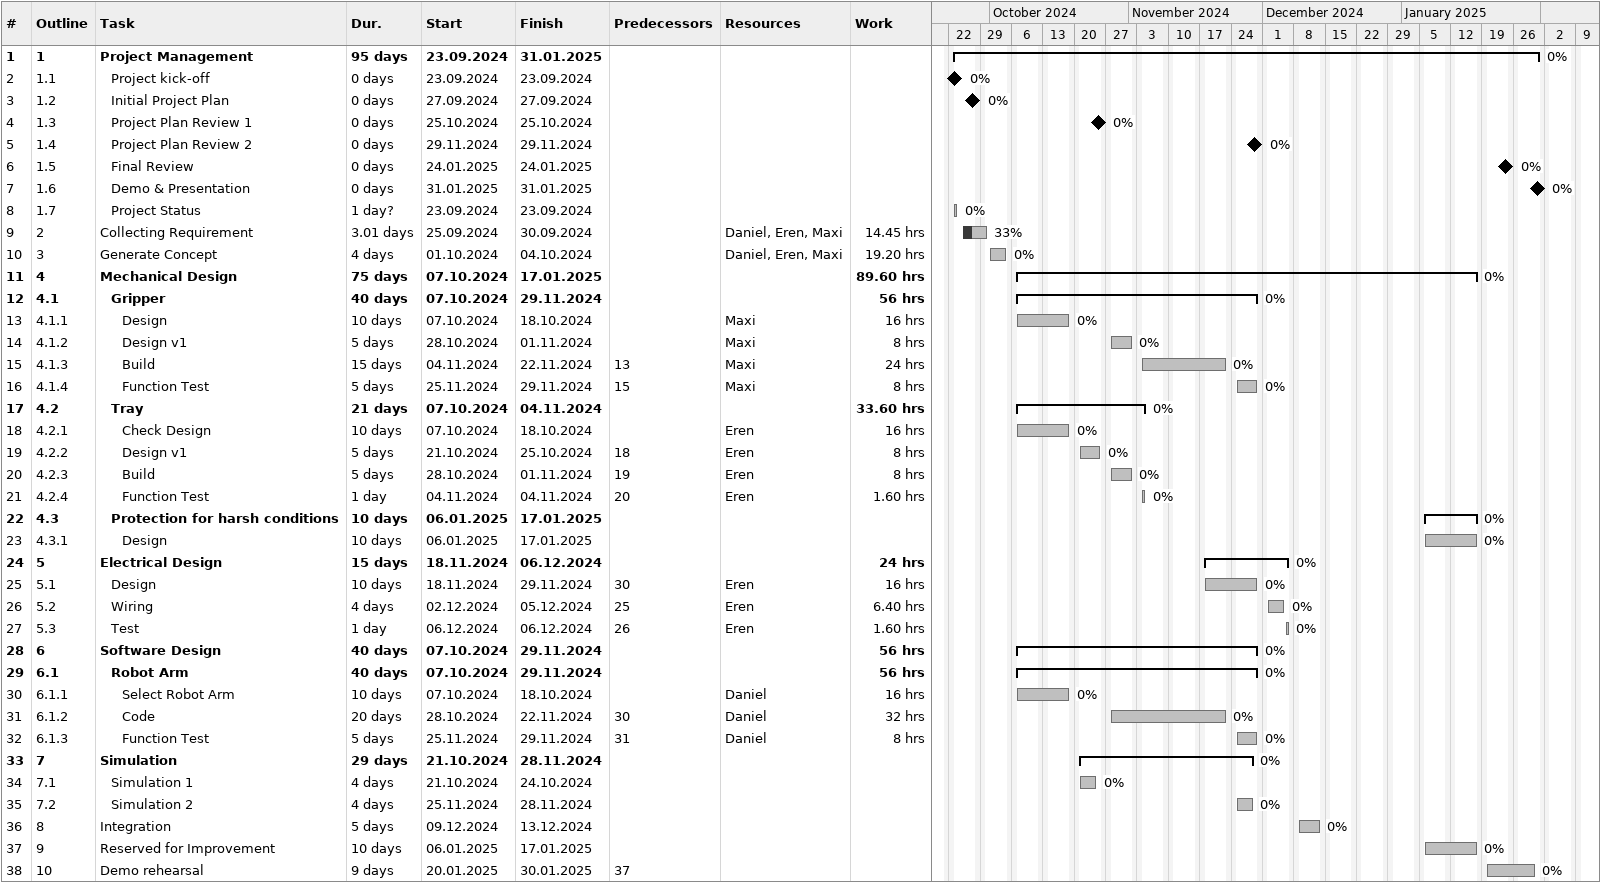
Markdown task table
| ID | WBS | Task | Duration | Start | Finish | Predecessors | Resources | % complete | Work (h) |
|---|---|---|---|---|---|---|---|---|---|
| 1 | 1 | **Project Management** | 95d | 2024-09-23 | 2025-01-31 |  |  | 0 |  |
| 2 | 1.1 | Project kick-off | 0d | 2024-09-23 | 2024-09-23 |  |  | 0 |  |
| 3 | 1.2 | Initial Project Plan | 0d | 2024-09-27 | 2024-09-27 |  |  | 0 |  |
| 4 | 1.3 | Project Plan Review 1 | 0d | 2024-10-25 | 2024-10-25 |  |  | 0 |  |
| 5 | 1.4 | Project Plan Review 2 | 0d | 2024-11-29 | 2024-11-29 |  |  | 0 |  |
| 6 | 1.5 | Final Review | 0d | 2025-01-24 | 2025-01-24 |  |  | 0 |  |
| 7 | 1.6 | Demo & Presentation | 0d | 2025-01-31 | 2025-01-31 |  |  | 0 |  |
| 8 | 1.7 | Project Status | 1d? | 2024-09-23 | 2024-09-23 |  |  | 0 |  |
| 9 | 2 | Collecting Requirement | 3.01d | 2024-09-25 | 2024-09-30 |  | Daniel, Eren, Maxi | 33 | 14.45 |
| 10 | 3 | Generate Concept | 4d | 2024-10-01 | 2024-10-04 |  | Daniel, Eren, Maxi | 0 | 19.20 |
| 11 | 4 | **Mechanical Design** | 75d | 2024-10-07 | 2025-01-17 |  |  | 0 | 89.60 |
| 12 | 4.1 | **Gripper** | 40d | 2024-10-07 | 2024-11-29 |  |  | 0 | 56 |
| 13 | 4.1.1 | Design | 10d | 2024-10-07 | 2024-10-18 |  | Maxi | 0 | 16 |
| 14 | 4.1.2 | Design v1 | 5d | 2024-10-28 | 2024-11-01 |  | Maxi | 0 | 8 |
| 15 | 4.1.3 | Build | 15d | 2024-11-04 | 2024-11-22 | 13 | Maxi | 0 | 24 |
| 16 | 4.1.4 | Function Test | 5d | 2024-11-25 | 2024-11-29 | 15 | Maxi | 0 | 8 |
| 17 | 4.2 | **Tray** | 21d | 2024-10-07 | 2024-11-04 |  |  | 0 | 33.60 |
| 18 | 4.2.1 | Check Design | 10d | 2024-10-07 | 2024-10-18 |  | Eren | 0 | 16 |
| 19 | 4.2.2 | Design v1 | 5d | 2024-10-21 | 2024-10-25 | 18 | Eren | 0 | 8 |
| 20 | 4.2.3 | Build | 5d | 2024-10-28 | 2024-11-01 | 19 | Eren | 0 | 8 |
| 21 | 4.2.4 | Function Test | 1d | 2024-11-04 | 2024-11-04 | 20 | Eren | 0 | 1.60 |
| 22 | 4.3 | **Protection for harsh conditions** | 10d | 2025-01-06 | 2025-01-17 |  |  | 0 |  |
| 23 | 4.3.1 | Design | 10d | 2025-01-06 | 2025-01-17 |  |  | 0 |  |
| 24 | 5 | **Electrical Design** | 15d | 2024-11-18 | 2024-12-06 |  |  | 0 | 24 |
| 25 | 5.1 | Design | 10d | 2024-11-18 | 2024-11-29 | 30 | Eren | 0 | 16 |
| 26 | 5.2 | Wiring | 4d | 2024-12-02 | 2024-12-05 | 25 | Eren | 0 | 6.40 |
| 27 | 5.3 | Test | 1d | 2024-12-06 | 2024-12-06 | 26 | Eren | 0 | 1.60 |
| 28 | 6 | **Software Design** | 40d | 2024-10-07 | 2024-11-29 |  |  | 0 | 56 |
| 29 | 6.1 | **Robot Arm** | 40d | 2024-10-07 | 2024-11-29 |  |  | 0 | 56 |
| 30 | 6.1.1 | Select Robot Arm | 10d | 2024-10-07 | 2024-10-18 |  | Daniel | 0 | 16 |
| 31 | 6.1.2 | Code | 20d | 2024-10-28 | 2024-11-22 | 30 | Daniel | 0 | 32 |
| 32 | 6.1.3 | Function Test | 5d | 2024-11-25 | 2024-11-29 | 31 | Daniel | 0 | 8 |
| 33 | 7 | **Simulation** | 29d | 2024-10-21 | 2024-11-28 |  |  | 0 |  |
| 34 | 7.1 | Simulation 1 | 4d | 2024-10-21 | 2024-10-24 |  |  | 0 |  |
| 35 | 7.2 | Simulation 2 | 4d | 2024-11-25 | 2024-11-28 |  |  | 0 |  |
| 36 | 8 | Integration | 5d | 2024-12-09 | 2024-12-13 |  |  | 0 |  |
| 37 | 9 | Reserved for Improvement | 10d | 2025-01-06 | 2025-01-17 |  |  | 0 |  |
| 38 | 10 | Demo rehearsal | 9d | 2025-01-20 | 2025-01-30 | 37 |  | 0 |  |
